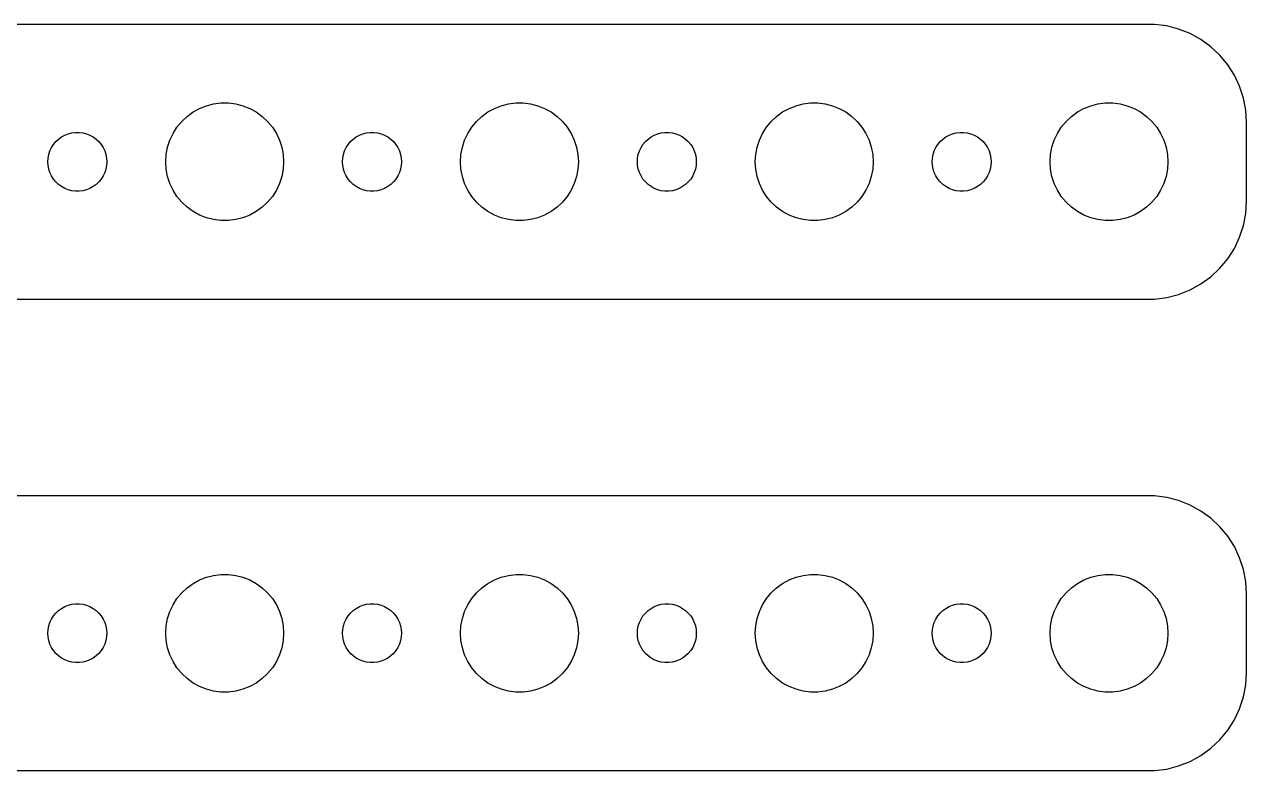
# Model space of a CAD drawing. Header units: metres. Extents: x -60 to 60, y 41 to 79.
# Drawn here: x -2.7 to 59.5, y 41 to 79 of the extents above; entities that cross this region are included whole.
import ezdxf

# ---------------------------------------------------------------- set-up
doc = ezdxf.new("R2010")
doc.units = ezdxf.units.M

msp = doc.modelspace()

# ---------------------------------------------------------------- linework, layer by layer
for p, q in [((54.8139, 78.9901), (-54.8139, 78.9901)), ((55.4369, 78.9114), (54.8139, 78.9901)), ((56.0451, 78.7553), (55.4369, 78.9114)), ((56.6289, 78.5241), (56.0451, 78.7553)), ((57.1791, 78.2216), (56.6289, 78.5241)), ((57.6871, 77.8526), (57.1791, 78.2216)), ((58.1448, 77.4227), (57.6871, 77.8526)), ((58.5451, 76.9389), (58.1448, 77.4227)), ((58.8815, 76.4088), (58.5451, 76.9389)), ((59.1489, 75.8406), (58.8815, 76.4088)), ((59.3429, 75.2434), (59.1489, 75.8406)), ((5.89252, 74.533), (6.22266, 74.7145)), ((6.22266, 74.7145), (6.57294, 74.8532)), ((6.57294, 74.8532), (6.93785, 74.9469)), ((6.93785, 74.9469), (7.31161, 74.9941)), ((7.31161, 74.9941), (7.68837, 74.9941)), ((7.68837, 74.9941), (8.06213, 74.9469)), ((8.06213, 74.9469), (8.42705, 74.8532)), ((8.42705, 74.8532), (8.77733, 74.7145)), ((8.77733, 74.7145), (9.10747, 74.533)), ((20.8925, 74.533), (21.2227, 74.7145)), ((21.2227, 74.7145), (21.5729, 74.8532)), ((21.5729, 74.8532), (21.9379, 74.9469)), ((21.9379, 74.9469), (22.3116, 74.9941)), ((22.3116, 74.9941), (22.6884, 74.9941)), ((22.6884, 74.9941), (23.0621, 74.9469)), ((23.0621, 74.9469), (23.427, 74.8532)), ((23.427, 74.8532), (23.7773, 74.7145)), ((23.7773, 74.7145), (24.1075, 74.533)), ((35.8925, 74.533), (36.2227, 74.7145)), ((36.2227, 74.7145), (36.5729, 74.8532)), ((36.5729, 74.8532), (36.9379, 74.9469)), ((36.9379, 74.9469), (37.3116, 74.9941)), ((37.3116, 74.9941), (37.6884, 74.9941)), ((37.6884, 74.9941), (38.0621, 74.9469)), ((38.0621, 74.9469), (38.427, 74.8532)), ((38.427, 74.8532), (38.7773, 74.7145)), ((38.7773, 74.7145), (39.1075, 74.533)), ((50.8925, 74.533), (51.2227, 74.7145)), ((51.2227, 74.7145), (51.5729, 74.8532)), ((51.5729, 74.8532), (51.9379, 74.9469)), ((51.9379, 74.9469), (52.3116, 74.9941)), ((52.3116, 74.9941), (52.6884, 74.9941)), ((52.6884, 74.9941), (53.0621, 74.9469)), ((53.0621, 74.9469), (53.427, 74.8532)), ((53.427, 74.8532), (53.7773, 74.7145)), ((53.7773, 74.7145), (54.1075, 74.533)), ((59.4606, 74.6267), (59.3429, 75.2434)), ((5.07294, 73.7634), (5.31308, 74.0536)), ((5.31308, 74.0536), (5.58772, 74.3115)), ((5.58772, 74.3115), (5.89252, 74.533)), ((9.10747, 74.533), (9.41226, 74.3115)), ((9.41226, 74.3115), (9.6869, 74.0536)), ((9.6869, 74.0536), (9.92705, 73.7634)), ((20.0729, 73.7634), (20.3131, 74.0536)), ((20.3131, 74.0536), (20.5877, 74.3115)), ((20.5877, 74.3115), (20.8925, 74.533)), ((24.1075, 74.533), (24.4123, 74.3115)), ((24.4123, 74.3115), (24.6869, 74.0536)), ((24.6869, 74.0536), (24.927, 73.7634)), ((35.0729, 73.7634), (35.3131, 74.0536)), ((35.3131, 74.0536), (35.5877, 74.3115)), ((35.5877, 74.3115), (35.8925, 74.533)), ((39.1075, 74.533), (39.4123, 74.3115)), ((39.4123, 74.3115), (39.6869, 74.0536)), ((39.6869, 74.0536), (39.927, 73.7634)), ((50.0729, 73.7634), (50.3131, 74.0536)), ((50.3131, 74.0536), (50.5877, 74.3115)), ((50.5877, 74.3115), (50.8925, 74.533)), ((54.1075, 74.533), (54.4123, 74.3115)), ((54.4123, 74.3115), (54.6869, 74.0536)), ((54.6869, 74.0536), (54.927, 73.7634)), ((59.5, 74), (59.4606, 74.6267)), ((-0.63866, 73.3572), (-0.46352, 73.4266)), ((-0.46352, 73.4266), (-0.28107, 73.4734)), ((-0.28107, 73.4734), (-0.09418, 73.497)), ((-0.09418, 73.497), (0.09418, 73.497)), ((0.09418, 73.497), (0.28107, 73.4734)), ((0.28107, 73.4734), (0.46352, 73.4266)), ((0.46352, 73.4266), (0.63866, 73.3572)), ((4.71066, 73.1044), (4.87108, 73.4453)), ((4.87108, 73.4453), (5.07294, 73.7634)), ((9.92705, 73.7634), (10.1289, 73.4453)), ((10.1289, 73.4453), (10.2893, 73.1044)), ((14.3613, 73.3572), (14.5365, 73.4266)), ((14.5365, 73.4266), (14.7189, 73.4734)), ((14.7189, 73.4734), (14.9058, 73.497)), ((14.9058, 73.497), (15.0942, 73.497)), ((15.0942, 73.497), (15.2811, 73.4734)), ((15.2811, 73.4734), (15.4635, 73.4266)), ((15.4635, 73.4266), (15.6387, 73.3572)), ((19.7107, 73.1044), (19.8711, 73.4453)), ((19.8711, 73.4453), (20.0729, 73.7634)), ((24.927, 73.7634), (25.1289, 73.4453)), ((25.1289, 73.4453), (25.2893, 73.1044)), ((29.3613, 73.3572), (29.5365, 73.4266)), ((29.5365, 73.4266), (29.7189, 73.4734)), ((29.7189, 73.4734), (29.9058, 73.497)), ((29.9058, 73.497), (30.0942, 73.497)), ((30.0942, 73.497), (30.2811, 73.4734)), ((30.2811, 73.4734), (30.4635, 73.4266)), ((30.4635, 73.4266), (30.6387, 73.3572)), ((34.7107, 73.1044), (34.8711, 73.4453)), ((34.8711, 73.4453), (35.0729, 73.7634)), ((39.927, 73.7634), (40.1289, 73.4453)), ((40.1289, 73.4453), (40.2893, 73.1044)), ((44.3613, 73.3572), (44.5365, 73.4266)), ((44.5365, 73.4266), (44.7189, 73.4734)), ((44.7189, 73.4734), (44.9058, 73.497)), ((44.9058, 73.497), (45.0942, 73.497)), ((45.0942, 73.497), (45.2811, 73.4734)), ((45.2811, 73.4734), (45.4635, 73.4266)), ((45.4635, 73.4266), (45.6387, 73.3572)), ((49.7107, 73.1044), (49.8711, 73.4453)), ((49.8711, 73.4453), (50.0729, 73.7634)), ((54.927, 73.7634), (55.1289, 73.4453)), ((55.1289, 73.4453), (55.2893, 73.1044)), ((59.5, 70), (59.5, 74)), ((-1.31445, 72.7226), (-1.21352, 72.8817)), ((-1.21352, 72.8817), (-1.09344, 73.0268)), ((-1.09344, 73.0268), (-0.95613, 73.1558)), ((-0.95613, 73.1558), (-0.80373, 73.2665)), ((-0.80373, 73.2665), (-0.63866, 73.3572)), ((0.63866, 73.3572), (0.80373, 73.2665)), ((0.80373, 73.2665), (0.95613, 73.1558)), ((0.95613, 73.1558), (1.09344, 73.0268)), ((1.09344, 73.0268), (1.21352, 72.8817)), ((1.21352, 72.8817), (1.31445, 72.7226)), ((4.59424, 72.7461), (4.71066, 73.1044)), ((10.2893, 73.1044), (10.4057, 72.7461)), ((13.6855, 72.7226), (13.7865, 72.8817)), ((13.7865, 72.8817), (13.9065, 73.0268)), ((13.9065, 73.0268), (14.0439, 73.1558)), ((14.0439, 73.1558), (14.1963, 73.2665)), ((14.1963, 73.2665), (14.3613, 73.3572)), ((15.6387, 73.3572), (15.8037, 73.2665)), ((15.8037, 73.2665), (15.9561, 73.1558)), ((15.9561, 73.1558), (16.0934, 73.0268)), ((16.0934, 73.0268), (16.2135, 72.8817)), ((16.2135, 72.8817), (16.3145, 72.7226)), ((19.5942, 72.7461), (19.7107, 73.1044)), ((25.2893, 73.1044), (25.4057, 72.7461)), ((28.6855, 72.7226), (28.7865, 72.8817)), ((28.7865, 72.8817), (28.9065, 73.0268)), ((28.9065, 73.0268), (29.0439, 73.1558)), ((29.0439, 73.1558), (29.1963, 73.2665)), ((29.1963, 73.2665), (29.3613, 73.3572)), ((30.6387, 73.3572), (30.8037, 73.2665)), ((30.8037, 73.2665), (30.9561, 73.1558)), ((30.9561, 73.1558), (31.0934, 73.0268)), ((31.0934, 73.0268), (31.2135, 72.8817)), ((31.2135, 72.8817), (31.3145, 72.7226)), ((34.5942, 72.7461), (34.7107, 73.1044)), ((40.2893, 73.1044), (40.4057, 72.7461)), ((43.6855, 72.7226), (43.7865, 72.8817)), ((43.7865, 72.8817), (43.9065, 73.0268)), ((43.9065, 73.0268), (44.0439, 73.1558)), ((44.0439, 73.1558), (44.1963, 73.2665)), ((44.1963, 73.2665), (44.3613, 73.3572)), ((45.6387, 73.3572), (45.8037, 73.2665)), ((45.8037, 73.2665), (45.9561, 73.1558)), ((45.9561, 73.1558), (46.0934, 73.0268)), ((46.0934, 73.0268), (46.2135, 72.8817)), ((46.2135, 72.8817), (46.3145, 72.7226)), ((49.5942, 72.7461), (49.7107, 73.1044)), ((55.2893, 73.1044), (55.4057, 72.7461)), ((-1.5, 72), (-1.48816, 72.188)), ((-1.48816, 72.188), (-1.45287, 72.373)), ((-1.45287, 72.373), (-1.39465, 72.5522)), ((-1.39465, 72.5522), (-1.31445, 72.7226)), ((1.31445, 72.7226), (1.39465, 72.5522)), ((1.39465, 72.5522), (1.45287, 72.373)), ((1.45287, 72.373), (1.48816, 72.188)), ((1.48816, 72.188), (1.5, 72)), ((4.5, 72), (4.52365, 72.376)), ((4.52365, 72.376), (4.59424, 72.7461)), ((10.4057, 72.7461), (10.4763, 72.376)), ((10.4763, 72.376), (10.5, 72)), ((13.5, 72), (13.5118, 72.188)), ((13.5118, 72.188), (13.5471, 72.373)), ((13.5471, 72.373), (13.6053, 72.5522)), ((13.6053, 72.5522), (13.6855, 72.7226)), ((16.3145, 72.7226), (16.3947, 72.5522)), ((16.3947, 72.5522), (16.4529, 72.373)), ((16.4529, 72.373), (16.4882, 72.188)), ((16.4882, 72.188), (16.5, 72)), ((19.5, 72), (19.5237, 72.376)), ((19.5237, 72.376), (19.5942, 72.7461)), ((25.4057, 72.7461), (25.4763, 72.376)), ((25.4763, 72.376), (25.5, 72)), ((28.5, 72), (28.5118, 72.188)), ((28.5118, 72.188), (28.5471, 72.373)), ((28.5471, 72.373), (28.6053, 72.5522)), ((28.6053, 72.5522), (28.6855, 72.7226)), ((31.3145, 72.7226), (31.3947, 72.5522)), ((31.3947, 72.5522), (31.4529, 72.373)), ((31.4529, 72.373), (31.4882, 72.188)), ((31.4882, 72.188), (31.5, 72)), ((34.5, 72), (34.5237, 72.376)), ((34.5237, 72.376), (34.5942, 72.7461)), ((40.4057, 72.7461), (40.4763, 72.376)), ((40.4763, 72.376), (40.5, 72)), ((43.5, 72), (43.5118, 72.188)), ((43.5118, 72.188), (43.5471, 72.373)), ((43.5471, 72.373), (43.6053, 72.5522)), ((43.6053, 72.5522), (43.6855, 72.7226)), ((46.3145, 72.7226), (46.3947, 72.5522)), ((46.3947, 72.5522), (46.4529, 72.373)), ((46.4529, 72.373), (46.4882, 72.188)), ((46.4882, 72.188), (46.5, 72)), ((49.5, 72), (49.5237, 72.376)), ((49.5237, 72.376), (49.5942, 72.7461)), ((55.4057, 72.7461), (55.4763, 72.376)), ((55.4763, 72.376), (55.5, 72)), ((-1.48816, 71.812), (-1.5, 72)), ((-1.45287, 71.627), (-1.48816, 71.812)), ((-1.39465, 71.4478), (-1.45287, 71.627)), ((1.45287, 71.627), (1.39465, 71.4478)), ((1.48816, 71.812), (1.45287, 71.627)), ((1.5, 72), (1.48816, 71.812)), ((4.52365, 71.624), (4.5, 72)), ((4.59424, 71.2539), (4.52365, 71.624)), ((10.4763, 71.624), (10.4057, 71.2539)), ((10.5, 72), (10.4763, 71.624)), ((13.5118, 71.812), (13.5, 72)), ((13.5471, 71.627), (13.5118, 71.812)), ((13.6053, 71.4478), (13.5471, 71.627)), ((16.4529, 71.627), (16.3947, 71.4478)), ((16.4882, 71.812), (16.4529, 71.627)), ((16.5, 72), (16.4882, 71.812)), ((19.5237, 71.624), (19.5, 72)), ((19.5942, 71.2539), (19.5237, 71.624)), ((25.4763, 71.624), (25.4057, 71.2539)), ((25.5, 72), (25.4763, 71.624)), ((28.5118, 71.812), (28.5, 72)), ((28.5471, 71.627), (28.5118, 71.812)), ((28.6053, 71.4478), (28.5471, 71.627)), ((31.4529, 71.627), (31.3947, 71.4478)), ((31.4882, 71.812), (31.4529, 71.627)), ((31.5, 72), (31.4882, 71.812)), ((34.5237, 71.624), (34.5, 72)), ((34.5942, 71.2539), (34.5237, 71.624)), ((40.4763, 71.624), (40.4057, 71.2539)), ((40.5, 72), (40.4763, 71.624)), ((43.5118, 71.812), (43.5, 72)), ((43.5471, 71.627), (43.5118, 71.812)), ((43.6053, 71.4478), (43.5471, 71.627)), ((46.4529, 71.627), (46.3947, 71.4478)), ((46.4882, 71.812), (46.4529, 71.627)), ((46.5, 72), (46.4882, 71.812)), ((49.5237, 71.624), (49.5, 72)), ((49.5942, 71.2539), (49.5237, 71.624)), ((55.4763, 71.624), (55.4057, 71.2539)), ((55.5, 72), (55.4763, 71.624)), ((-1.31445, 71.2774), (-1.39465, 71.4478)), ((-1.21352, 71.1183), (-1.31445, 71.2774)), ((-1.09344, 70.9732), (-1.21352, 71.1183)), ((-0.95613, 70.8442), (-1.09344, 70.9732)), ((1.09344, 70.9732), (0.95613, 70.8442)), ((1.21352, 71.1183), (1.09344, 70.9732)), ((1.31445, 71.2774), (1.21352, 71.1183)), ((1.39465, 71.4478), (1.31445, 71.2774)), ((4.71066, 70.8956), (4.59424, 71.2539)), ((10.4057, 71.2539), (10.2893, 70.8956)), ((13.6855, 71.2774), (13.6053, 71.4478)), ((13.7865, 71.1183), (13.6855, 71.2774)), ((13.9065, 70.9732), (13.7865, 71.1183)), ((14.0439, 70.8442), (13.9065, 70.9732)), ((16.0934, 70.9732), (15.9561, 70.8442)), ((16.2135, 71.1183), (16.0934, 70.9732)), ((16.3145, 71.2774), (16.2135, 71.1183)), ((16.3947, 71.4478), (16.3145, 71.2774)), ((19.7107, 70.8956), (19.5942, 71.2539)), ((25.4057, 71.2539), (25.2893, 70.8956)), ((28.6855, 71.2774), (28.6053, 71.4478)), ((28.7865, 71.1183), (28.6855, 71.2774)), ((28.9065, 70.9732), (28.7865, 71.1183)), ((29.0439, 70.8442), (28.9065, 70.9732)), ((31.0934, 70.9732), (30.9561, 70.8442)), ((31.2135, 71.1183), (31.0934, 70.9732)), ((31.3145, 71.2774), (31.2135, 71.1183)), ((31.3947, 71.4478), (31.3145, 71.2774)), ((34.7107, 70.8956), (34.5942, 71.2539)), ((40.4057, 71.2539), (40.2893, 70.8956)), ((43.6855, 71.2774), (43.6053, 71.4478)), ((43.7865, 71.1183), (43.6855, 71.2774)), ((43.9065, 70.9732), (43.7865, 71.1183)), ((44.0439, 70.8442), (43.9065, 70.9732)), ((46.0934, 70.9732), (45.9561, 70.8442)), ((46.2135, 71.1183), (46.0934, 70.9732)), ((46.3145, 71.2774), (46.2135, 71.1183)), ((46.3947, 71.4478), (46.3145, 71.2774)), ((49.7107, 70.8956), (49.5942, 71.2539)), ((55.4057, 71.2539), (55.2893, 70.8956)), ((-0.80373, 70.7335), (-0.95613, 70.8442)), ((-0.63866, 70.6428), (-0.80373, 70.7335)), ((-0.46352, 70.5734), (-0.63866, 70.6428)), ((-0.28107, 70.5266), (-0.46352, 70.5734)), ((-0.09418, 70.503), (-0.28107, 70.5266)), ((0.09418, 70.503), (-0.09418, 70.503)), ((0.28107, 70.5266), (0.09418, 70.503)), ((0.46352, 70.5734), (0.28107, 70.5266)), ((0.63866, 70.6428), (0.46352, 70.5734)), ((0.80373, 70.7335), (0.63866, 70.6428)), ((0.95613, 70.8442), (0.80373, 70.7335)), ((4.87108, 70.5547), (4.71066, 70.8956)), ((5.07294, 70.2366), (4.87108, 70.5547)), ((10.1289, 70.5547), (9.92705, 70.2366)), ((10.2893, 70.8956), (10.1289, 70.5547)), ((14.1963, 70.7335), (14.0439, 70.8442)), ((14.3613, 70.6428), (14.1963, 70.7335)), ((14.5365, 70.5734), (14.3613, 70.6428)), ((14.7189, 70.5266), (14.5365, 70.5734)), ((14.9058, 70.503), (14.7189, 70.5266)), ((15.0942, 70.503), (14.9058, 70.503)), ((15.2811, 70.5266), (15.0942, 70.503)), ((15.4635, 70.5734), (15.2811, 70.5266)), ((15.6387, 70.6428), (15.4635, 70.5734)), ((15.8037, 70.7335), (15.6387, 70.6428)), ((15.9561, 70.8442), (15.8037, 70.7335)), ((19.8711, 70.5547), (19.7107, 70.8956)), ((20.0729, 70.2366), (19.8711, 70.5547)), ((25.1289, 70.5547), (24.927, 70.2366)), ((25.2893, 70.8956), (25.1289, 70.5547)), ((29.1963, 70.7335), (29.0439, 70.8442)), ((29.3613, 70.6428), (29.1963, 70.7335)), ((29.5365, 70.5734), (29.3613, 70.6428)), ((29.7189, 70.5266), (29.5365, 70.5734)), ((29.9058, 70.503), (29.7189, 70.5266)), ((30.0942, 70.503), (29.9058, 70.503)), ((30.2811, 70.5266), (30.0942, 70.503)), ((30.4635, 70.5734), (30.2811, 70.5266)), ((30.6387, 70.6428), (30.4635, 70.5734)), ((30.8037, 70.7335), (30.6387, 70.6428)), ((30.9561, 70.8442), (30.8037, 70.7335)), ((34.8711, 70.5547), (34.7107, 70.8956)), ((35.0729, 70.2366), (34.8711, 70.5547)), ((40.1289, 70.5547), (39.927, 70.2366)), ((40.2893, 70.8956), (40.1289, 70.5547)), ((44.1963, 70.7335), (44.0439, 70.8442)), ((44.3613, 70.6428), (44.1963, 70.7335)), ((44.5365, 70.5734), (44.3613, 70.6428)), ((44.7189, 70.5266), (44.5365, 70.5734)), ((44.9058, 70.503), (44.7189, 70.5266)), ((45.0942, 70.503), (44.9058, 70.503)), ((45.2811, 70.5266), (45.0942, 70.503)), ((45.4635, 70.5734), (45.2811, 70.5266)), ((45.6387, 70.6428), (45.4635, 70.5734)), ((45.8037, 70.7335), (45.6387, 70.6428)), ((45.9561, 70.8442), (45.8037, 70.7335)), ((49.8711, 70.5547), (49.7107, 70.8956)), ((50.0729, 70.2366), (49.8711, 70.5547)), ((55.1289, 70.5547), (54.927, 70.2366)), ((55.2893, 70.8956), (55.1289, 70.5547)), ((5.31308, 69.9464), (5.07294, 70.2366)), ((5.58772, 69.6885), (5.31308, 69.9464)), ((5.89252, 69.467), (5.58772, 69.6885)), ((9.41226, 69.6885), (9.10747, 69.467)), ((9.6869, 69.9464), (9.41226, 69.6885)), ((9.92705, 70.2366), (9.6869, 69.9464)), ((20.3131, 69.9464), (20.0729, 70.2366)), ((20.5877, 69.6885), (20.3131, 69.9464)), ((20.8925, 69.467), (20.5877, 69.6885)), ((24.4123, 69.6885), (24.1075, 69.467)), ((24.6869, 69.9464), (24.4123, 69.6885)), ((24.927, 70.2366), (24.6869, 69.9464)), ((35.3131, 69.9464), (35.0729, 70.2366)), ((35.5877, 69.6885), (35.3131, 69.9464)), ((35.8925, 69.467), (35.5877, 69.6885)), ((39.4123, 69.6885), (39.1075, 69.467)), ((39.6869, 69.9464), (39.4123, 69.6885)), ((39.927, 70.2366), (39.6869, 69.9464)), ((50.3131, 69.9464), (50.0729, 70.2366)), ((50.5877, 69.6885), (50.3131, 69.9464)), ((50.8925, 69.467), (50.5877, 69.6885)), ((54.4123, 69.6885), (54.1075, 69.467)), ((54.6869, 69.9464), (54.4123, 69.6885)), ((54.927, 70.2366), (54.6869, 69.9464)), ((59.4606, 69.3733), (59.5, 70)), ((6.22266, 69.2855), (5.89252, 69.467)), ((6.57294, 69.1468), (6.22266, 69.2855)), ((6.93785, 69.0531), (6.57294, 69.1468)), ((7.31161, 69.0059), (6.93785, 69.0531)), ((8.06213, 69.0531), (7.68837, 69.0059)), ((8.42705, 69.1468), (8.06213, 69.0531)), ((8.77733, 69.2855), (8.42705, 69.1468)), ((9.10747, 69.467), (8.77733, 69.2855)), ((21.2227, 69.2855), (20.8925, 69.467)), ((21.5729, 69.1468), (21.2227, 69.2855)), ((21.9379, 69.0531), (21.5729, 69.1468)), ((22.3116, 69.0059), (21.9379, 69.0531)), ((23.0621, 69.0531), (22.6884, 69.0059)), ((23.427, 69.1468), (23.0621, 69.0531)), ((23.7773, 69.2855), (23.427, 69.1468)), ((24.1075, 69.467), (23.7773, 69.2855)), ((36.2227, 69.2855), (35.8925, 69.467)), ((36.5729, 69.1468), (36.2227, 69.2855)), ((36.9379, 69.0531), (36.5729, 69.1468)), ((37.3116, 69.0059), (36.9379, 69.0531)), ((38.0621, 69.0531), (37.6884, 69.0059)), ((38.427, 69.1468), (38.0621, 69.0531)), ((38.7773, 69.2855), (38.427, 69.1468)), ((39.1075, 69.467), (38.7773, 69.2855)), ((51.2227, 69.2855), (50.8925, 69.467)), ((51.5729, 69.1468), (51.2227, 69.2855)), ((51.9379, 69.0531), (51.5729, 69.1468)), ((52.3116, 69.0059), (51.9379, 69.0531)), ((53.0621, 69.0531), (52.6884, 69.0059)), ((53.427, 69.1468), (53.0621, 69.0531)), ((53.7773, 69.2855), (53.427, 69.1468)), ((54.1075, 69.467), (53.7773, 69.2855)), ((59.3429, 68.7566), (59.4606, 69.3733)), ((7.68837, 69.0059), (7.31161, 69.0059)), ((22.6884, 69.0059), (22.3116, 69.0059)), ((37.6884, 69.0059), (37.3116, 69.0059)), ((52.6884, 69.0059), (52.3116, 69.0059)), ((59.1489, 68.1594), (59.3429, 68.7566)), ((58.8815, 67.5912), (59.1489, 68.1594)), ((58.5451, 67.0611), (58.8815, 67.5912)), ((57.6871, 66.1474), (58.1448, 66.5773)), ((58.1448, 66.5773), (58.5451, 67.0611)), ((57.1791, 65.7784), (57.6871, 66.1474)), ((56.0451, 65.2447), (56.6289, 65.4759)), ((56.6289, 65.4759), (57.1791, 65.7784)), ((-54.8139, 65.0099), (54.8139, 65.0099)), ((54.8139, 65.0099), (55.4369, 65.0886)), ((55.4369, 65.0886), (56.0451, 65.2447)), ((54.8139, 54.9901), (-54.8139, 54.9901)), ((55.4369, 54.9114), (54.8139, 54.9901)), ((56.0451, 54.7553), (55.4369, 54.9114)), ((56.6289, 54.5241), (56.0451, 54.7553)), ((57.1791, 54.2216), (56.6289, 54.5241)), ((57.6871, 53.8526), (57.1791, 54.2216)), ((58.1448, 53.4227), (57.6871, 53.8526)), ((58.5451, 52.9389), (58.1448, 53.4227)), ((58.8815, 52.4088), (58.5451, 52.9389)), ((59.1489, 51.8406), (58.8815, 52.4088)), ((59.3429, 51.2434), (59.1489, 51.8406)), ((59.4606, 50.6267), (59.3429, 51.2434)), ((5.58772, 50.3115), (5.89252, 50.533)), ((5.89252, 50.533), (6.22266, 50.7145)), ((6.22266, 50.7145), (6.57294, 50.8532)), ((6.57294, 50.8532), (6.93785, 50.9469)), ((6.93785, 50.9469), (7.31161, 50.9941)), ((7.31161, 50.9941), (7.68837, 50.9941)), ((7.68837, 50.9941), (8.06213, 50.9469)), ((8.06213, 50.9469), (8.42705, 50.8532)), ((8.42705, 50.8532), (8.77733, 50.7145)), ((8.77733, 50.7145), (9.10747, 50.533)), ((9.10747, 50.533), (9.41226, 50.3115)), ((20.5877, 50.3115), (20.8925, 50.533)), ((20.8925, 50.533), (21.2227, 50.7145)), ((21.2227, 50.7145), (21.5729, 50.8532)), ((21.5729, 50.8532), (21.9379, 50.9469)), ((21.9379, 50.9469), (22.3116, 50.9941)), ((22.3116, 50.9941), (22.6884, 50.9941)), ((22.6884, 50.9941), (23.0621, 50.9469)), ((23.0621, 50.9469), (23.427, 50.8532)), ((23.427, 50.8532), (23.7773, 50.7145)), ((23.7773, 50.7145), (24.1075, 50.533)), ((24.1075, 50.533), (24.4123, 50.3115)), ((35.5877, 50.3115), (35.8925, 50.533)), ((35.8925, 50.533), (36.2227, 50.7145)), ((36.2227, 50.7145), (36.5729, 50.8532)), ((36.5729, 50.8532), (36.9379, 50.9469)), ((36.9379, 50.9469), (37.3116, 50.9941)), ((37.3116, 50.9941), (37.6884, 50.9941)), ((37.6884, 50.9941), (38.0621, 50.9469)), ((38.0621, 50.9469), (38.427, 50.8532)), ((38.427, 50.8532), (38.7773, 50.7145)), ((38.7773, 50.7145), (39.1075, 50.533)), ((39.1075, 50.533), (39.4123, 50.3115)), ((50.5877, 50.3115), (50.8925, 50.533)), ((50.8925, 50.533), (51.2227, 50.7145)), ((51.2227, 50.7145), (51.5729, 50.8532)), ((51.5729, 50.8532), (51.9379, 50.9469)), ((51.9379, 50.9469), (52.3116, 50.9941)), ((52.3116, 50.9941), (52.6884, 50.9941)), ((52.6884, 50.9941), (53.0621, 50.9469)), ((53.0621, 50.9469), (53.427, 50.8532)), ((53.427, 50.8532), (53.7773, 50.7145)), ((53.7773, 50.7145), (54.1075, 50.533)), ((54.1075, 50.533), (54.4123, 50.3115)), ((59.5, 50), (59.4606, 50.6267)), ((4.87108, 49.4453), (5.07294, 49.7634)), ((5.07294, 49.7634), (5.31308, 50.0536)), ((5.31308, 50.0536), (5.58772, 50.3115)), ((9.41226, 50.3115), (9.6869, 50.0536)), ((9.6869, 50.0536), (9.92705, 49.7634)), ((9.92705, 49.7634), (10.1289, 49.4453)), ((19.8711, 49.4453), (20.0729, 49.7634)), ((20.0729, 49.7634), (20.3131, 50.0536)), ((20.3131, 50.0536), (20.5877, 50.3115)), ((24.4123, 50.3115), (24.6869, 50.0536)), ((24.6869, 50.0536), (24.927, 49.7634)), ((24.927, 49.7634), (25.1289, 49.4453)), ((34.8711, 49.4453), (35.0729, 49.7634)), ((35.0729, 49.7634), (35.3131, 50.0536)), ((35.3131, 50.0536), (35.5877, 50.3115)), ((39.4123, 50.3115), (39.6869, 50.0536)), ((39.6869, 50.0536), (39.927, 49.7634)), ((39.927, 49.7634), (40.1289, 49.4453)), ((49.8711, 49.4453), (50.0729, 49.7634)), ((50.0729, 49.7634), (50.3131, 50.0536)), ((50.3131, 50.0536), (50.5877, 50.3115)), ((54.4123, 50.3115), (54.6869, 50.0536)), ((54.6869, 50.0536), (54.927, 49.7634)), ((54.927, 49.7634), (55.1289, 49.4453)), ((59.5, 46), (59.5, 50)), ((-1.09344, 49.0268), (-0.95613, 49.1558)), ((-0.95613, 49.1558), (-0.80373, 49.2665)), ((-0.80373, 49.2665), (-0.63866, 49.3572)), ((-0.63866, 49.3572), (-0.46352, 49.4266)), ((-0.46352, 49.4266), (-0.28107, 49.4734)), ((-0.28107, 49.4734), (-0.09418, 49.497)), ((-0.09418, 49.497), (0.09418, 49.497)), ((0.09418, 49.497), (0.28107, 49.4734)), ((0.28107, 49.4734), (0.46352, 49.4266)), ((0.46352, 49.4266), (0.63866, 49.3572)), ((0.63866, 49.3572), (0.80373, 49.2665)), ((0.80373, 49.2665), (0.95613, 49.1558)), ((0.95613, 49.1558), (1.09344, 49.0268)), ((4.71066, 49.1044), (4.87108, 49.4453)), ((10.1289, 49.4453), (10.2893, 49.1044)), ((13.9065, 49.0268), (14.0439, 49.1558)), ((14.0439, 49.1558), (14.1963, 49.2665)), ((14.1963, 49.2665), (14.3613, 49.3572)), ((14.3613, 49.3572), (14.5365, 49.4266)), ((14.5365, 49.4266), (14.7189, 49.4734)), ((14.7189, 49.4734), (14.9058, 49.497)), ((14.9058, 49.497), (15.0942, 49.497)), ((15.0942, 49.497), (15.2811, 49.4734)), ((15.2811, 49.4734), (15.4635, 49.4266)), ((15.4635, 49.4266), (15.6387, 49.3572)), ((15.6387, 49.3572), (15.8037, 49.2665)), ((15.8037, 49.2665), (15.9561, 49.1558)), ((15.9561, 49.1558), (16.0934, 49.0268)), ((19.7107, 49.1044), (19.8711, 49.4453)), ((25.1289, 49.4453), (25.2893, 49.1044)), ((28.9065, 49.0268), (29.0439, 49.1558)), ((29.0439, 49.1558), (29.1963, 49.2665)), ((29.1963, 49.2665), (29.3613, 49.3572)), ((29.3613, 49.3572), (29.5365, 49.4266)), ((29.5365, 49.4266), (29.7189, 49.4734)), ((29.7189, 49.4734), (29.9058, 49.497)), ((29.9058, 49.497), (30.0942, 49.497)), ((30.0942, 49.497), (30.2811, 49.4734)), ((30.2811, 49.4734), (30.4635, 49.4266)), ((30.4635, 49.4266), (30.6387, 49.3572)), ((30.6387, 49.3572), (30.8037, 49.2665)), ((30.8037, 49.2665), (30.9561, 49.1558)), ((30.9561, 49.1558), (31.0934, 49.0268)), ((34.7107, 49.1044), (34.8711, 49.4453)), ((40.1289, 49.4453), (40.2893, 49.1044)), ((43.9065, 49.0268), (44.0439, 49.1558)), ((44.0439, 49.1558), (44.1963, 49.2665)), ((44.1963, 49.2665), (44.3613, 49.3572)), ((44.3613, 49.3572), (44.5365, 49.4266)), ((44.5365, 49.4266), (44.7189, 49.4734)), ((44.7189, 49.4734), (44.9058, 49.497)), ((44.9058, 49.497), (45.0942, 49.497)), ((45.0942, 49.497), (45.2811, 49.4734)), ((45.2811, 49.4734), (45.4635, 49.4266)), ((45.4635, 49.4266), (45.6387, 49.3572)), ((45.6387, 49.3572), (45.8037, 49.2665)), ((45.8037, 49.2665), (45.9561, 49.1558)), ((45.9561, 49.1558), (46.0934, 49.0268)), ((49.7107, 49.1044), (49.8711, 49.4453)), ((55.1289, 49.4453), (55.2893, 49.1044)), ((-1.45287, 48.373), (-1.39465, 48.5522)), ((-1.39465, 48.5522), (-1.31445, 48.7226)), ((-1.31445, 48.7226), (-1.21352, 48.8817)), ((-1.21352, 48.8817), (-1.09344, 49.0268)), ((1.09344, 49.0268), (1.21352, 48.8817)), ((1.21352, 48.8817), (1.31445, 48.7226)), ((1.31445, 48.7226), (1.39465, 48.5522)), ((1.39465, 48.5522), (1.45287, 48.373)), ((4.52365, 48.376), (4.59424, 48.7461)), ((4.59424, 48.7461), (4.71066, 49.1044)), ((10.2893, 49.1044), (10.4057, 48.7461)), ((10.4057, 48.7461), (10.4763, 48.376)), ((13.5471, 48.373), (13.6053, 48.5522)), ((13.6053, 48.5522), (13.6855, 48.7226)), ((13.6855, 48.7226), (13.7865, 48.8817)), ((13.7865, 48.8817), (13.9065, 49.0268)), ((16.0934, 49.0268), (16.2135, 48.8817)), ((16.2135, 48.8817), (16.3145, 48.7226)), ((16.3145, 48.7226), (16.3947, 48.5522)), ((16.3947, 48.5522), (16.4529, 48.373)), ((19.5237, 48.376), (19.5942, 48.7461)), ((19.5942, 48.7461), (19.7107, 49.1044)), ((25.2893, 49.1044), (25.4057, 48.7461)), ((25.4057, 48.7461), (25.4763, 48.376)), ((28.5471, 48.373), (28.6053, 48.5522)), ((28.6053, 48.5522), (28.6855, 48.7226)), ((28.6855, 48.7226), (28.7865, 48.8817)), ((28.7865, 48.8817), (28.9065, 49.0268)), ((31.0934, 49.0268), (31.2135, 48.8817)), ((31.2135, 48.8817), (31.3145, 48.7226)), ((31.3145, 48.7226), (31.3947, 48.5522)), ((31.3947, 48.5522), (31.4529, 48.373)), ((34.5237, 48.376), (34.5942, 48.7461)), ((34.5942, 48.7461), (34.7107, 49.1044)), ((40.2893, 49.1044), (40.4057, 48.7461)), ((40.4057, 48.7461), (40.4763, 48.376)), ((43.5471, 48.373), (43.6053, 48.5522)), ((43.6053, 48.5522), (43.6855, 48.7226)), ((43.6855, 48.7226), (43.7865, 48.8817)), ((43.7865, 48.8817), (43.9065, 49.0268)), ((46.0934, 49.0268), (46.2135, 48.8817)), ((46.2135, 48.8817), (46.3145, 48.7226)), ((46.3145, 48.7226), (46.3947, 48.5522)), ((46.3947, 48.5522), (46.4529, 48.373)), ((49.5237, 48.376), (49.5942, 48.7461)), ((49.5942, 48.7461), (49.7107, 49.1044)), ((55.2893, 49.1044), (55.4057, 48.7461)), ((55.4057, 48.7461), (55.4763, 48.376)), ((-1.5, 48), (-1.48816, 48.188)), ((-1.48816, 47.812), (-1.5, 48)), ((-1.48816, 48.188), (-1.45287, 48.373)), ((1.45287, 48.373), (1.48816, 48.188)), ((1.48816, 48.188), (1.5, 48)), ((1.5, 48), (1.48816, 47.812)), ((4.5, 48), (4.52365, 48.376)), ((4.52365, 47.624), (4.5, 48)), ((10.4763, 48.376), (10.5, 48)), ((10.5, 48), (10.4763, 47.624)), ((13.5, 48), (13.5118, 48.188)), ((13.5118, 47.812), (13.5, 48)), ((13.5118, 48.188), (13.5471, 48.373)), ((16.4529, 48.373), (16.4882, 48.188)), ((16.4882, 48.188), (16.5, 48)), ((16.5, 48), (16.4882, 47.812)), ((19.5, 48), (19.5237, 48.376)), ((19.5237, 47.624), (19.5, 48)), ((25.4763, 48.376), (25.5, 48)), ((25.5, 48), (25.4763, 47.624)), ((28.5, 48), (28.5118, 48.188)), ((28.5118, 47.812), (28.5, 48)), ((28.5118, 48.188), (28.5471, 48.373)), ((31.4529, 48.373), (31.4882, 48.188)), ((31.4882, 48.188), (31.5, 48)), ((31.5, 48), (31.4882, 47.812)), ((34.5, 48), (34.5237, 48.376)), ((34.5237, 47.624), (34.5, 48)), ((40.4763, 48.376), (40.5, 48)), ((40.5, 48), (40.4763, 47.624)), ((43.5, 48), (43.5118, 48.188)), ((43.5118, 47.812), (43.5, 48)), ((43.5118, 48.188), (43.5471, 48.373)), ((46.4529, 48.373), (46.4882, 48.188)), ((46.4882, 48.188), (46.5, 48)), ((46.5, 48), (46.4882, 47.812)), ((49.5, 48), (49.5237, 48.376)), ((49.5237, 47.624), (49.5, 48)), ((55.4763, 48.376), (55.5, 48)), ((55.5, 48), (55.4763, 47.624)), ((-1.45287, 47.627), (-1.48816, 47.812)), ((-1.39465, 47.4478), (-1.45287, 47.627)), ((-1.31445, 47.2774), (-1.39465, 47.4478)), ((-1.21352, 47.1183), (-1.31445, 47.2774)), ((1.31445, 47.2774), (1.21352, 47.1183)), ((1.39465, 47.4478), (1.31445, 47.2774)), ((1.45287, 47.627), (1.39465, 47.4478)), ((1.48816, 47.812), (1.45287, 47.627)), ((4.59424, 47.2539), (4.52365, 47.624)), ((10.4763, 47.624), (10.4057, 47.2539)), ((13.5471, 47.627), (13.5118, 47.812)), ((13.6053, 47.4478), (13.5471, 47.627)), ((13.6855, 47.2774), (13.6053, 47.4478)), ((13.7865, 47.1183), (13.6855, 47.2774)), ((16.3145, 47.2774), (16.2135, 47.1183)), ((16.3947, 47.4478), (16.3145, 47.2774)), ((16.4529, 47.627), (16.3947, 47.4478)), ((16.4882, 47.812), (16.4529, 47.627)), ((19.5942, 47.2539), (19.5237, 47.624)), ((25.4763, 47.624), (25.4057, 47.2539)), ((28.5471, 47.627), (28.5118, 47.812)), ((28.6053, 47.4478), (28.5471, 47.627)), ((28.6855, 47.2774), (28.6053, 47.4478)), ((28.7865, 47.1183), (28.6855, 47.2774)), ((31.3145, 47.2774), (31.2135, 47.1183)), ((31.3947, 47.4478), (31.3145, 47.2774)), ((31.4529, 47.627), (31.3947, 47.4478)), ((31.4882, 47.812), (31.4529, 47.627)), ((34.5942, 47.2539), (34.5237, 47.624)), ((40.4763, 47.624), (40.4057, 47.2539)), ((43.5471, 47.627), (43.5118, 47.812)), ((43.6053, 47.4478), (43.5471, 47.627)), ((43.6855, 47.2774), (43.6053, 47.4478)), ((43.7865, 47.1183), (43.6855, 47.2774)), ((46.3145, 47.2774), (46.2135, 47.1183)), ((46.3947, 47.4478), (46.3145, 47.2774)), ((46.4529, 47.627), (46.3947, 47.4478)), ((46.4882, 47.812), (46.4529, 47.627)), ((49.5942, 47.2539), (49.5237, 47.624)), ((55.4763, 47.624), (55.4057, 47.2539)), ((-1.09344, 46.9732), (-1.21352, 47.1183)), ((-0.95613, 46.8442), (-1.09344, 46.9732)), ((-0.80373, 46.7335), (-0.95613, 46.8442)), ((-0.63866, 46.6428), (-0.80373, 46.7335)), ((-0.46352, 46.5734), (-0.63866, 46.6428)), ((0.63866, 46.6428), (0.46352, 46.5734)), ((0.80373, 46.7335), (0.63866, 46.6428)), ((0.95613, 46.8442), (0.80373, 46.7335)), ((1.09344, 46.9732), (0.95613, 46.8442)), ((1.21352, 47.1183), (1.09344, 46.9732)), ((4.71066, 46.8956), (4.59424, 47.2539)), ((4.87108, 46.5547), (4.71066, 46.8956)), ((10.2893, 46.8956), (10.1289, 46.5547)), ((10.4057, 47.2539), (10.2893, 46.8956)), ((13.9065, 46.9732), (13.7865, 47.1183)), ((14.0439, 46.8442), (13.9065, 46.9732)), ((14.1963, 46.7335), (14.0439, 46.8442)), ((14.3613, 46.6428), (14.1963, 46.7335)), ((14.5365, 46.5734), (14.3613, 46.6428)), ((15.6387, 46.6428), (15.4635, 46.5734)), ((15.8037, 46.7335), (15.6387, 46.6428)), ((15.9561, 46.8442), (15.8037, 46.7335)), ((16.0934, 46.9732), (15.9561, 46.8442)), ((16.2135, 47.1183), (16.0934, 46.9732)), ((19.7107, 46.8956), (19.5942, 47.2539)), ((19.8711, 46.5547), (19.7107, 46.8956)), ((25.2893, 46.8956), (25.1289, 46.5547)), ((25.4057, 47.2539), (25.2893, 46.8956)), ((28.9065, 46.9732), (28.7865, 47.1183)), ((29.0439, 46.8442), (28.9065, 46.9732)), ((29.1963, 46.7335), (29.0439, 46.8442)), ((29.3613, 46.6428), (29.1963, 46.7335)), ((29.5365, 46.5734), (29.3613, 46.6428)), ((30.6387, 46.6428), (30.4635, 46.5734)), ((30.8037, 46.7335), (30.6387, 46.6428)), ((30.9561, 46.8442), (30.8037, 46.7335)), ((31.0934, 46.9732), (30.9561, 46.8442)), ((31.2135, 47.1183), (31.0934, 46.9732)), ((34.7107, 46.8956), (34.5942, 47.2539)), ((34.8711, 46.5547), (34.7107, 46.8956)), ((40.2893, 46.8956), (40.1289, 46.5547)), ((40.4057, 47.2539), (40.2893, 46.8956)), ((43.9065, 46.9732), (43.7865, 47.1183)), ((44.0439, 46.8442), (43.9065, 46.9732)), ((44.1963, 46.7335), (44.0439, 46.8442)), ((44.3613, 46.6428), (44.1963, 46.7335)), ((44.5365, 46.5734), (44.3613, 46.6428)), ((45.6387, 46.6428), (45.4635, 46.5734)), ((45.8037, 46.7335), (45.6387, 46.6428)), ((45.9561, 46.8442), (45.8037, 46.7335)), ((46.0934, 46.9732), (45.9561, 46.8442)), ((46.2135, 47.1183), (46.0934, 46.9732)), ((49.7107, 46.8956), (49.5942, 47.2539)), ((49.8711, 46.5547), (49.7107, 46.8956)), ((55.2893, 46.8956), (55.1289, 46.5547)), ((55.4057, 47.2539), (55.2893, 46.8956)), ((-0.28107, 46.5266), (-0.46352, 46.5734)), ((-0.09418, 46.503), (-0.28107, 46.5266)), ((0.09418, 46.503), (-0.09418, 46.503)), ((0.28107, 46.5266), (0.09418, 46.503)), ((0.46352, 46.5734), (0.28107, 46.5266)), ((5.07294, 46.2366), (4.87108, 46.5547)), ((5.31308, 45.9464), (5.07294, 46.2366)), ((9.92705, 46.2366), (9.6869, 45.9464)), ((10.1289, 46.5547), (9.92705, 46.2366)), ((14.7189, 46.5266), (14.5365, 46.5734)), ((14.9058, 46.503), (14.7189, 46.5266)), ((15.0942, 46.503), (14.9058, 46.503)), ((15.2811, 46.5266), (15.0942, 46.503)), ((15.4635, 46.5734), (15.2811, 46.5266)), ((20.0729, 46.2366), (19.8711, 46.5547)), ((20.3131, 45.9464), (20.0729, 46.2366)), ((24.927, 46.2366), (24.6869, 45.9464)), ((25.1289, 46.5547), (24.927, 46.2366)), ((29.7189, 46.5266), (29.5365, 46.5734)), ((29.9058, 46.503), (29.7189, 46.5266)), ((30.0942, 46.503), (29.9058, 46.503)), ((30.2811, 46.5266), (30.0942, 46.503)), ((30.4635, 46.5734), (30.2811, 46.5266)), ((35.0729, 46.2366), (34.8711, 46.5547)), ((35.3131, 45.9464), (35.0729, 46.2366)), ((39.927, 46.2366), (39.6869, 45.9464)), ((40.1289, 46.5547), (39.927, 46.2366)), ((44.7189, 46.5266), (44.5365, 46.5734)), ((44.9058, 46.503), (44.7189, 46.5266)), ((45.0942, 46.503), (44.9058, 46.503)), ((45.2811, 46.5266), (45.0942, 46.503)), ((45.4635, 46.5734), (45.2811, 46.5266)), ((50.0729, 46.2366), (49.8711, 46.5547)), ((50.3131, 45.9464), (50.0729, 46.2366)), ((54.927, 46.2366), (54.6869, 45.9464)), ((55.1289, 46.5547), (54.927, 46.2366)), ((5.58772, 45.6885), (5.31308, 45.9464)), ((5.89252, 45.467), (5.58772, 45.6885)), ((6.22266, 45.2855), (5.89252, 45.467)), ((9.10747, 45.467), (8.77733, 45.2855)), ((9.41226, 45.6885), (9.10747, 45.467)), ((9.6869, 45.9464), (9.41226, 45.6885)), ((20.5877, 45.6885), (20.3131, 45.9464)), ((20.8925, 45.467), (20.5877, 45.6885)), ((21.2227, 45.2855), (20.8925, 45.467)), ((24.1075, 45.467), (23.7773, 45.2855)), ((24.4123, 45.6885), (24.1075, 45.467)), ((24.6869, 45.9464), (24.4123, 45.6885)), ((35.5877, 45.6885), (35.3131, 45.9464)), ((35.8925, 45.467), (35.5877, 45.6885)), ((36.2227, 45.2855), (35.8925, 45.467)), ((39.1075, 45.467), (38.7773, 45.2855)), ((39.4123, 45.6885), (39.1075, 45.467)), ((39.6869, 45.9464), (39.4123, 45.6885)), ((50.5877, 45.6885), (50.3131, 45.9464)), ((50.8925, 45.467), (50.5877, 45.6885)), ((51.2227, 45.2855), (50.8925, 45.467)), ((54.1075, 45.467), (53.7773, 45.2855)), ((54.4123, 45.6885), (54.1075, 45.467)), ((54.6869, 45.9464), (54.4123, 45.6885)), ((59.4606, 45.3733), (59.5, 46)), ((6.57294, 45.1468), (6.22266, 45.2855)), ((6.93785, 45.0531), (6.57294, 45.1468)), ((7.31161, 45.0059), (6.93785, 45.0531)), ((7.68837, 45.0059), (7.31161, 45.0059)), ((8.06213, 45.0531), (7.68837, 45.0059)), ((8.42705, 45.1468), (8.06213, 45.0531)), ((8.77733, 45.2855), (8.42705, 45.1468)), ((21.5729, 45.1468), (21.2227, 45.2855)), ((21.9379, 45.0531), (21.5729, 45.1468)), ((22.3116, 45.0059), (21.9379, 45.0531)), ((22.6884, 45.0059), (22.3116, 45.0059)), ((23.0621, 45.0531), (22.6884, 45.0059)), ((23.427, 45.1468), (23.0621, 45.0531)), ((23.7773, 45.2855), (23.427, 45.1468)), ((36.5729, 45.1468), (36.2227, 45.2855)), ((36.9379, 45.0531), (36.5729, 45.1468)), ((37.3116, 45.0059), (36.9379, 45.0531)), ((37.6884, 45.0059), (37.3116, 45.0059)), ((38.0621, 45.0531), (37.6884, 45.0059)), ((38.427, 45.1468), (38.0621, 45.0531)), ((38.7773, 45.2855), (38.427, 45.1468)), ((51.5729, 45.1468), (51.2227, 45.2855)), ((51.9379, 45.0531), (51.5729, 45.1468)), ((52.3116, 45.0059), (51.9379, 45.0531)), ((52.6884, 45.0059), (52.3116, 45.0059)), ((53.0621, 45.0531), (52.6884, 45.0059)), ((53.427, 45.1468), (53.0621, 45.0531)), ((53.7773, 45.2855), (53.427, 45.1468)), ((59.3429, 44.7566), (59.4606, 45.3733)), ((58.8815, 43.5912), (59.1489, 44.1594)), ((59.1489, 44.1594), (59.3429, 44.7566)), ((58.5451, 43.0611), (58.8815, 43.5912)), ((58.1448, 42.5773), (58.5451, 43.0611)), ((57.6871, 42.1474), (58.1448, 42.5773)), ((56.6289, 41.4759), (57.1791, 41.7784)), ((57.1791, 41.7784), (57.6871, 42.1474)), ((54.8139, 41.0099), (55.4369, 41.0886)), ((55.4369, 41.0886), (56.0451, 41.2447)), ((56.0451, 41.2447), (56.6289, 41.4759)), ((-54.8139, 41.0099), (54.8139, 41.0099))]:
    msp.add_line(p, q)

doc.saveas('drawing.dxf')
